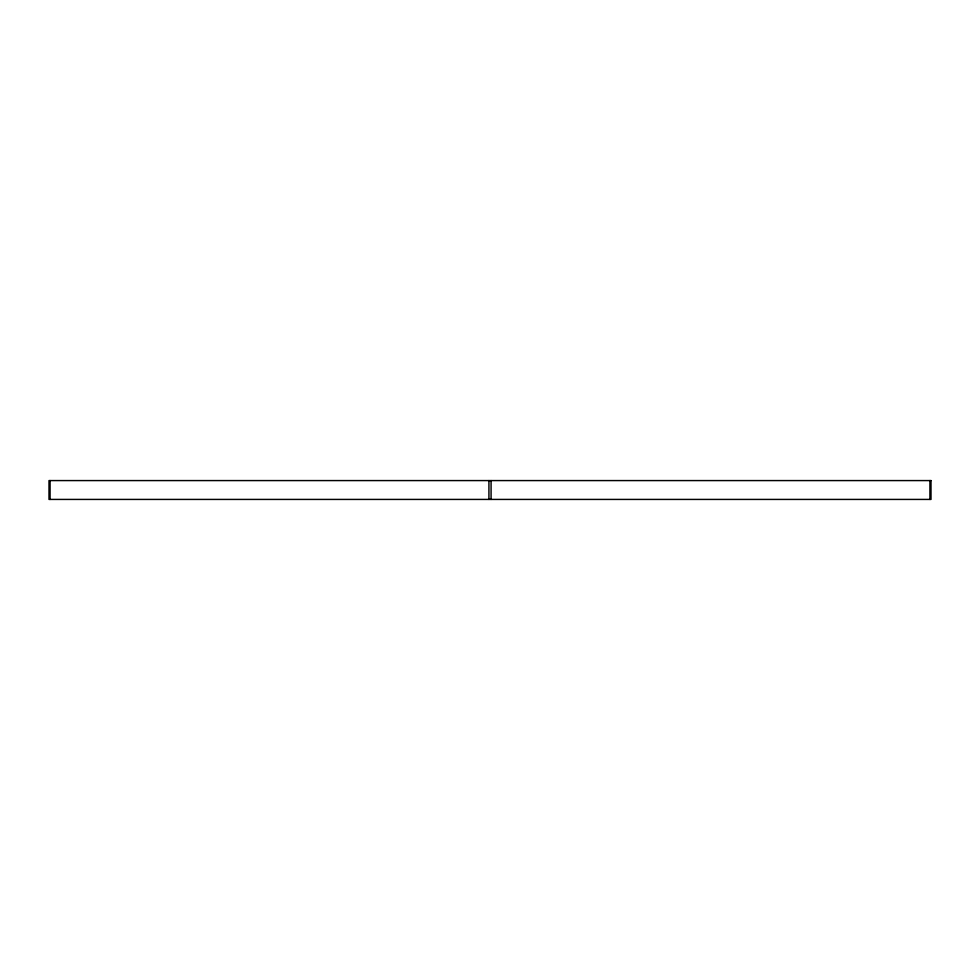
<?xml version="1.0" encoding="UTF-8"?>
<svg xmlns="http://www.w3.org/2000/svg" width="980" height="980" viewBox="0 0 980 980"><rect width="100%" height="100%" fill="white"/><g stroke="black" fill="none" stroke-linecap="round" stroke-linejoin="round"><path stroke-width="1.47" d="M929.922 480.58L929.922 499.42M491.078 480.58L491.078 499.42M488.922 480.58L488.922 499.42M50.078 480.58L50.078 499.42M931 480.58L49 480.58L49 499.42L931 499.42L931 480.58"/></g></svg>
